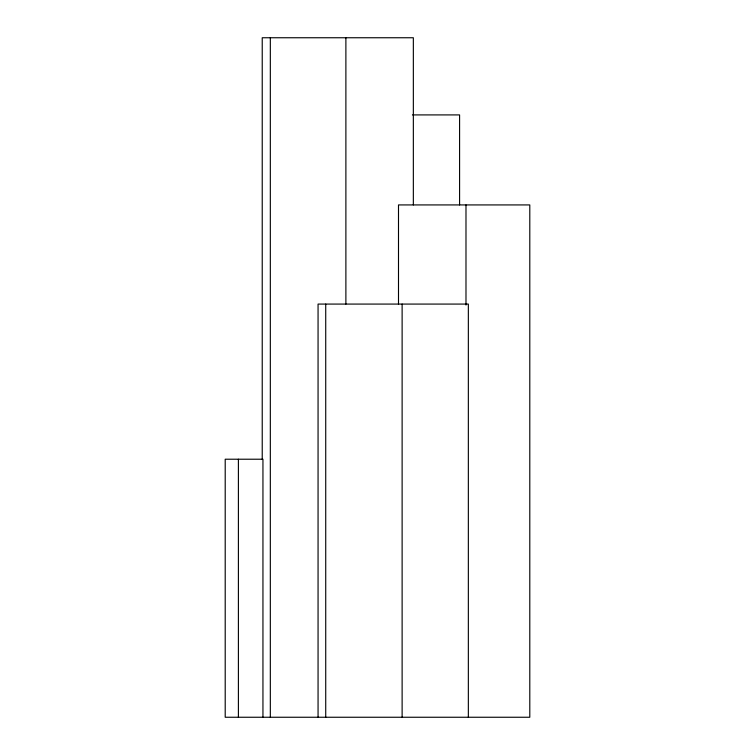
<?xml version="1.0" encoding="UTF-8"?>
<svg xmlns="http://www.w3.org/2000/svg" width="755" height="755" viewBox="0 0 755 755"><rect width="100%" height="100%" fill="white"/><g stroke="black" fill="none" stroke-linecap="round" stroke-linejoin="round"><path stroke-width="1.13" d="M412.409 114.911L459.587 114.911L459.587 204.926M468.345 717.25L468.345 304.076L318.063 304.076L318.063 717.25M465.986 204.926L465.986 305.039M413.344 204.926L413.344 37.75L262.23 37.75L262.23 459.219M402.122 304.076L402.122 717.25M398.498 304.076L398.498 204.926L529.793 204.926L529.793 717.25L225.207 717.25L225.207 459.219L262.948 459.219L262.948 717.25M345.884 37.75L345.884 304.076M325.726 304.076L325.726 717.25M270.328 37.75L270.328 717.25M238.401 459.219L238.401 717.25"/></g></svg>
